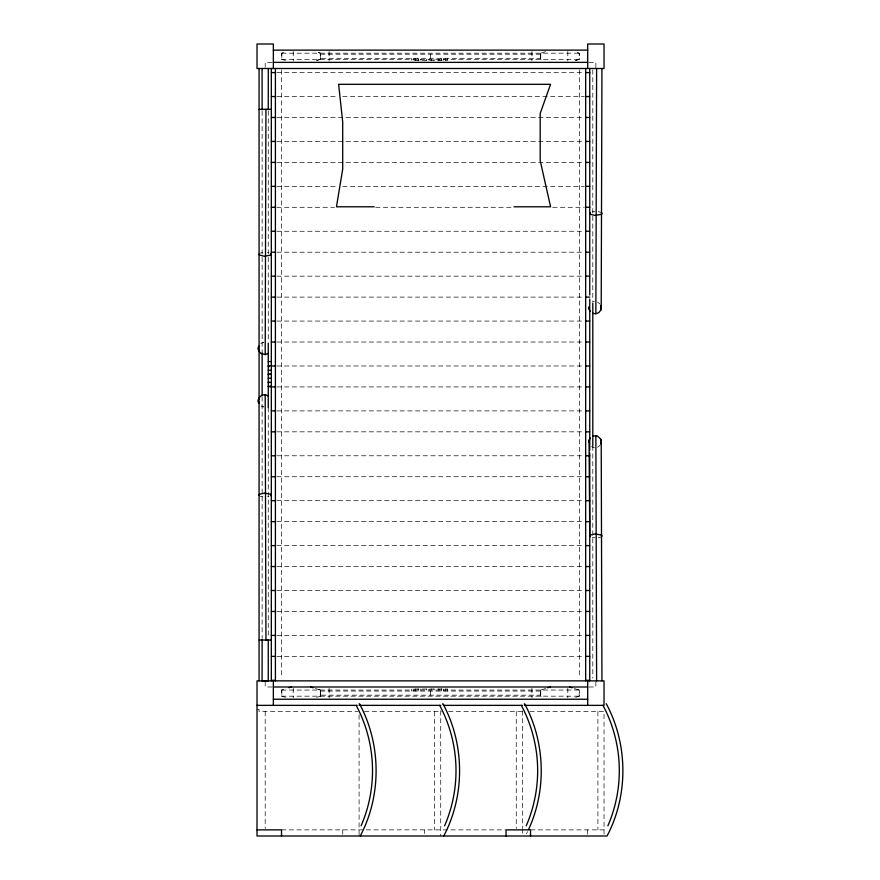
<?xml version="1.0" encoding="UTF-8"?>
<svg xmlns="http://www.w3.org/2000/svg" width="880" height="880" viewBox="0 0 880 880"><rect width="100%" height="100%" fill="white"/><g stroke="black" fill="none" stroke-linecap="round" stroke-linejoin="round"><path stroke-width="0.66" stroke-dasharray="4.4 3.3" d="M526.46 833.811L527.516 831.622M600.039 445.324L597.542 447.282M260.788 343.629L262.174 342.848A5.511 4.906 0.4 0 1 263.725 342.452L262.174 342.848M600.743 537.042L598.246 537.669M285.472 60.456L281.666 59.312L281.666 53.185L286.682 51.656M316.657 60.456L320.276 59.312L320.276 53.185L315.447 51.656M316.844 60.456L320.463 59.312L320.463 53.185L315.634 51.656M545.6 51.656L540.584 53.185L540.584 59.312L544.39 60.456M575.564 60.456L579.183 59.312L579.183 53.185M575.762 60.456L579.381 59.312L579.381 53.185L574.365 51.656M285.472 697.323L281.666 696.179L281.666 690.052L286.682 688.523M316.657 697.323L320.463 696.179L320.463 690.052L315.634 688.523M545.6 688.523L540.584 690.052L540.584 696.179L544.39 697.323M575.564 697.323L579.381 696.179L579.381 690.052L574.552 688.523M260.348 253.099L262.878 252.483M267.564 496.848L268.939 496.584M592.163 211.915L593.56 211.662A5.852 1.793 0.2 0 1 595.1 211.541M281.666 53.185L579.381 53.185M320.54 54.208L540.54 54.208L540.54 58.289L320.463 58.289M281.666 59.312L579.381 59.312M272.063 62.37L265.199 62.37L265.199 67.265M589.006 62.37L595.859 62.37L595.859 68.497M276.815 72.578L584.254 72.578M276.815 96.536L337.205 96.536M342.694 96.536L584.254 96.536M276.815 117.48L584.254 117.48M276.815 141.438L584.254 141.438M276.815 162.393L584.254 162.393M276.815 186.351L337.205 186.351M342.694 186.351L584.254 186.351M276.815 207.295L334.455 207.295M375.628 207.295L512.875 207.295M552.684 207.295L584.254 207.295M276.815 231.253L584.254 231.253M276.815 252.208L584.254 252.208M276.815 276.166L584.254 276.166M276.815 297.11L584.254 297.11M276.815 321.068L584.254 321.068M276.815 342.023L584.254 342.023M276.815 365.981L584.254 365.981M276.815 386.925L584.254 386.925M276.815 410.883L584.254 410.883M276.815 431.838L584.254 431.838M276.815 455.785L584.254 455.785M276.815 476.74L584.254 476.74M276.815 500.698L584.254 500.698M276.815 521.653L584.254 521.653M276.815 545.6L584.254 545.6M276.815 566.555L584.254 566.555M276.815 590.513L584.254 590.513M276.815 611.468L584.254 611.468M276.815 635.415L584.254 635.415M276.815 656.37L584.254 656.37M272.063 686.994L265.199 686.994L265.199 682.088M589.006 686.994L595.859 686.994L595.859 680.867M281.666 690.052L579.381 690.052M320.463 691.075L540.54 691.075L540.507 695.156L320.54 695.156M281.666 696.179L579.381 696.179M257.015 709.445L259.061 709.445L259.061 711.48L358.017 711.48M364.518 711.48L441.661 711.48M448.503 711.48L522.94 711.48M529.815 711.48L604.032 711.48L604.032 836M281.512 829.873L505.219 829.873M530.541 829.873L604.032 829.873M592.163 537.449L593.56 537.702A5.852 1.793 -0.2 0 0 595.1 537.823M262.878 496.87L260.348 496.265M598.246 211.684L600.743 212.322M267.564 252.516L268.939 252.78M262.174 406.516L263.725 406.912A5.511 4.906 -0.4 0 1 262.174 406.516L260.788 405.735M574.365 688.523L579.183 690.052L579.183 696.179M315.447 688.523L320.276 690.052L320.276 696.179M591.47 446.556L592.856 447.337A5.511 4.906 -0.4 0 0 594.407 447.733M597.542 302.071L600.039 304.04M597.905 711.48L597.905 829.873M592.801 69.872L592.801 301.906M592.801 446.083L592.801 678.117M587.697 829.873L587.697 836M579.535 69.872L579.535 678.117M567.82 51.48L567.82 61.006M567.82 688.347L567.82 697.873M540.771 53.185L540.771 59.312M540.771 690.052L540.771 696.179M531.938 51.48L531.938 61.006M531.938 688.347L531.938 697.873M522.379 710.809L522.379 828.52M522.379 829.191L522.379 833.283M516.252 711.48L516.252 828.52M447.711 58.289L447.711 60.335L411.334 60.335L411.334 58.289M447.711 691.075L447.711 689.029L411.334 689.029L411.334 691.075M445.159 58.289L445.159 60.335M445.159 689.029L445.159 691.075M443.608 58.289L443.608 60.335M443.608 689.029L443.608 691.075M441.452 59.312L441.452 60.335M441.452 689.029L441.452 690.052M441.375 59.312L441.375 60.335M441.375 689.029L441.375 690.052M441.056 58.289L441.056 60.335M441.056 689.029L441.056 691.075M440.726 710.809L440.726 836M438.9 59.312L438.9 60.335M438.9 689.029L438.9 690.052M438.823 59.312L438.823 60.335M438.823 689.029L438.823 690.052M434.61 711.48L434.61 829.873M433.983 59.312L433.983 60.335M433.983 689.029L433.983 690.052M431.431 59.312L431.431 60.335M431.431 689.029L431.431 690.052M430.518 54.208L430.562 58.289M430.562 691.075L430.518 695.156M429.11 59.312L429.11 60.335M429.11 689.029L429.11 690.052M426.558 59.312L426.558 60.335M426.558 689.029L426.558 690.052M424.358 829.873L424.358 833.547M420.893 59.312L420.97 60.335M420.893 689.029L420.97 690.052M418.418 59.312L418.341 60.335M418.418 689.029L418.341 690.052M417.989 58.289L417.989 60.335M417.989 689.029L417.989 691.075M415.437 58.289L415.437 60.335M415.437 689.029L415.437 691.075M413.886 58.289L413.886 60.335M413.886 689.029L413.886 691.075M359.084 714.89L359.084 836M342.749 829.873L342.749 836M329.109 51.48L329.109 61.006M329.109 688.347L329.109 697.873M320.584 54.208L320.584 58.289M320.584 691.075L320.584 695.156M293.227 51.48L293.227 61.006M293.227 688.347L293.227 697.873M281.853 53.185L281.853 59.312M281.853 690.052L281.853 696.179M281.523 69.872L281.523 678.117M268.257 111.056L268.257 341.792M268.257 407.572L268.257 638.308M265.188 711.48L265.188 828.52M262.141 111.056L262.141 352.66M262.141 396.594L262.141 638.308M592.856 302.016A5.511 4.906 0.4 0 1 594.407 301.62"/><path stroke-width="1.32" d="M258.775 350.801A7.656 6.82 0.4 0 1 258.83 346.115A11.99 8.481 0 0 0 258.775 350.801L260.667 353.342L265.188 354.607L265.947 109.318M592.724 313.335L595.859 313.786L596.618 68.497M601.216 306.977L601.942 68.497M268.301 68.497L268.257 109.78M262.086 680.867L262.141 639.573M360.272 836C381.7 795.289 381.282 744.26 359.502 703.769L359.062 703.978M443.751 836C465.179 795.289 464.761 744.26 442.981 703.769L442.541 703.978M528.561 829.444C546.843 789.921 545.193 742.104 524.634 703.769L524.194 703.978M258.775 398.552A7.656 6.82 -0.4 0 0 258.83 403.238A11.99 8.481 0 0 1 258.775 398.552C260.15 394.922 265.067 393.547 268.125 395.934M589.446 439.384A7.656 6.82 -0.4 0 0 589.072 442.53A11.99 8.481 0 0 1 589.457 439.384L590.238 437.987M600.765 310.112A11.99 8.481 0 0 0 600.82 305.426A7.656 6.82 0.4 0 1 600.765 310.112L598.807 312.609L595.859 313.786M268.125 353.43L265.188 354.607M606.177 703.813L606.287 703.769C628.056 744.26 628.485 795.289 607.057 836L605.011 836M289.091 687.753L291.511 686.994M547.822 687.753L550.231 686.994M592.724 436.029L597.41 435.974L600.765 439.241A7.656 6.82 -0.4 0 1 600.82 443.927A11.99 8.481 0 0 0 600.765 439.241M273.35 50.127L587.697 50.127M273.35 62.37L587.697 62.37M271.326 72.578L275.44 72.578M585.618 72.578L589.743 72.578M271.326 96.536L275.44 96.536M585.618 96.536L589.743 96.536M259.105 109.318L271.26 109.318M271.326 117.48L275.44 117.48M585.618 117.48L589.743 117.48M271.326 141.438L275.44 141.438M585.618 141.438L589.743 141.438M271.326 162.393L275.44 162.393M585.618 162.393L589.743 162.393M271.326 186.351L275.44 186.351M585.618 186.351L589.743 186.351M374.209 206.789L336.446 206.789L342.705 169.158L342.705 121.946L338.624 84.315L550.583 84.315L540.188 113.388L540.188 160.589L550.583 206.789L513.964 206.789M271.326 207.295L275.44 207.295M585.618 207.295L589.743 207.295M271.326 231.253L275.44 231.253M585.618 231.253L589.743 231.253M271.326 252.208L275.44 252.208M585.618 252.208L589.743 252.208M271.326 276.166L275.44 276.166M585.618 276.166L589.743 276.166M271.326 297.11L275.44 297.11M585.618 297.11L589.743 297.11M271.326 321.068L275.44 321.068M585.618 321.068L589.743 321.068M271.326 342.023L275.44 342.023M585.618 342.023L589.743 342.023M268.257 361.592L271.326 361.592M268.257 365.596L271.326 365.596M271.326 365.981L275.44 365.981M585.618 365.981L589.743 365.981M268.257 366.575L269.28 366.575M268.257 370.238L271.326 370.238M268.257 373.989L271.326 373.989M268.257 374.44L269.28 374.44M268.257 378.202L271.326 378.202M268.257 382.173L269.28 382.173M268.257 382.459L271.326 382.459M268.257 386.254L271.326 386.254M268.257 386.694L271.326 386.694M271.326 386.925L275.44 386.925M585.618 386.925L589.743 386.925M271.326 410.883L275.44 410.883M585.618 410.883L589.743 410.883M271.326 431.838L275.44 431.838M585.618 431.838L589.743 431.838M271.326 455.785L275.44 455.785M585.618 455.785L589.743 455.785M271.326 476.74L275.44 476.74M585.618 476.74L589.743 476.74M271.326 500.698L275.44 500.698M585.618 500.698L589.743 500.698M271.326 521.653L275.44 521.653M585.618 521.653L589.743 521.653M271.326 545.6L275.44 545.6M585.618 545.6L589.743 545.6M271.326 566.555L275.44 566.555M585.618 566.555L589.743 566.555M271.326 590.513L275.44 590.513M585.618 590.513L589.743 590.513M271.326 611.468L275.44 611.468M585.618 611.468L589.743 611.468M271.326 635.415L275.44 635.415M585.618 635.415L589.743 635.415M259.105 640.046L271.26 640.046M271.326 656.37L275.44 656.37M585.618 656.37L589.743 656.37M271.326 680.328L275.44 680.328M585.618 680.328L589.743 680.328M262.141 680.757L268.301 680.867M273.35 686.994L587.697 686.994M273.35 699.237L587.697 699.237M257.015 705.364L357.148 705.364M359.084 705.364L440.814 705.364M443.454 705.364L522.379 705.364M524.48 705.364L604.032 705.364L604.032 680.867L257.015 680.867L257.015 836L604.032 836M257.015 829.873L281.512 829.873L281.512 836M569.536 686.994L571.945 687.753M310.816 686.994L313.225 687.753M589.446 309.98A7.656 6.82 0.4 0 1 589.072 306.834A11.99 8.481 0 0 0 589.457 309.98L590.238 311.377M262.086 68.497L262.141 109.78M601.216 442.387L601.942 680.867M595.859 435.578L596.618 680.867M589.05 440.924L589.787 535.634M265.188 394.746L265.947 640.046M592.801 303.281L592.801 446.083M589.743 68.497L589.743 295.042M589.743 299.167L589.743 450.197M589.743 453.134L589.743 680.867M587.697 68.497L587.697 44L604.032 44L604.032 68.497L257.015 68.497L257.015 44L273.35 44L273.35 68.497M587.697 680.867L587.697 705.364M585.673 68.497L585.673 680.867M530.541 836L530.541 829.873L506.044 829.873L506.044 836M275.407 68.497L275.407 680.867M273.35 680.867L273.35 705.364M271.326 68.497L271.326 680.867M268.257 343.101L268.257 407.638M268.257 639.573L268.257 680.757M262.141 352.77L262.141 395.219M259.072 68.497L259.072 680.867M439.67 705.364A138.809 138.809 0 0 1 444.598 825.792M602.976 705.364A138.809 138.809 0 0 1 607.893 825.792M521.323 705.364A138.809 138.809 0 0 1 526.24 825.792M356.191 705.364A138.809 138.809 0 0 1 361.108 825.792M601.535 212.773A6.732 2.068 0.2 0 1 601.502 214.291L595.023 215.457L590.194 214.225A6.732 2.068 0.2 0 1 590.216 212.707M601.535 536.591A6.732 2.068 -0.2 0 0 601.502 535.073L595.023 533.907L590.194 535.139A6.732 2.068 -0.2 0 0 590.216 536.646M270.853 253.605A6.732 2.068 0.2 0 1 270.82 255.112L264.341 256.278L259.512 255.046A6.732 2.068 0.2 0 1 259.116 254.034M270.853 495.759A6.732 2.068 -0.2 0 0 270.82 494.252L264.341 493.086L259.512 494.307A6.732 2.068 -0.2 0 0 259.116 495.33"/></g></svg>
